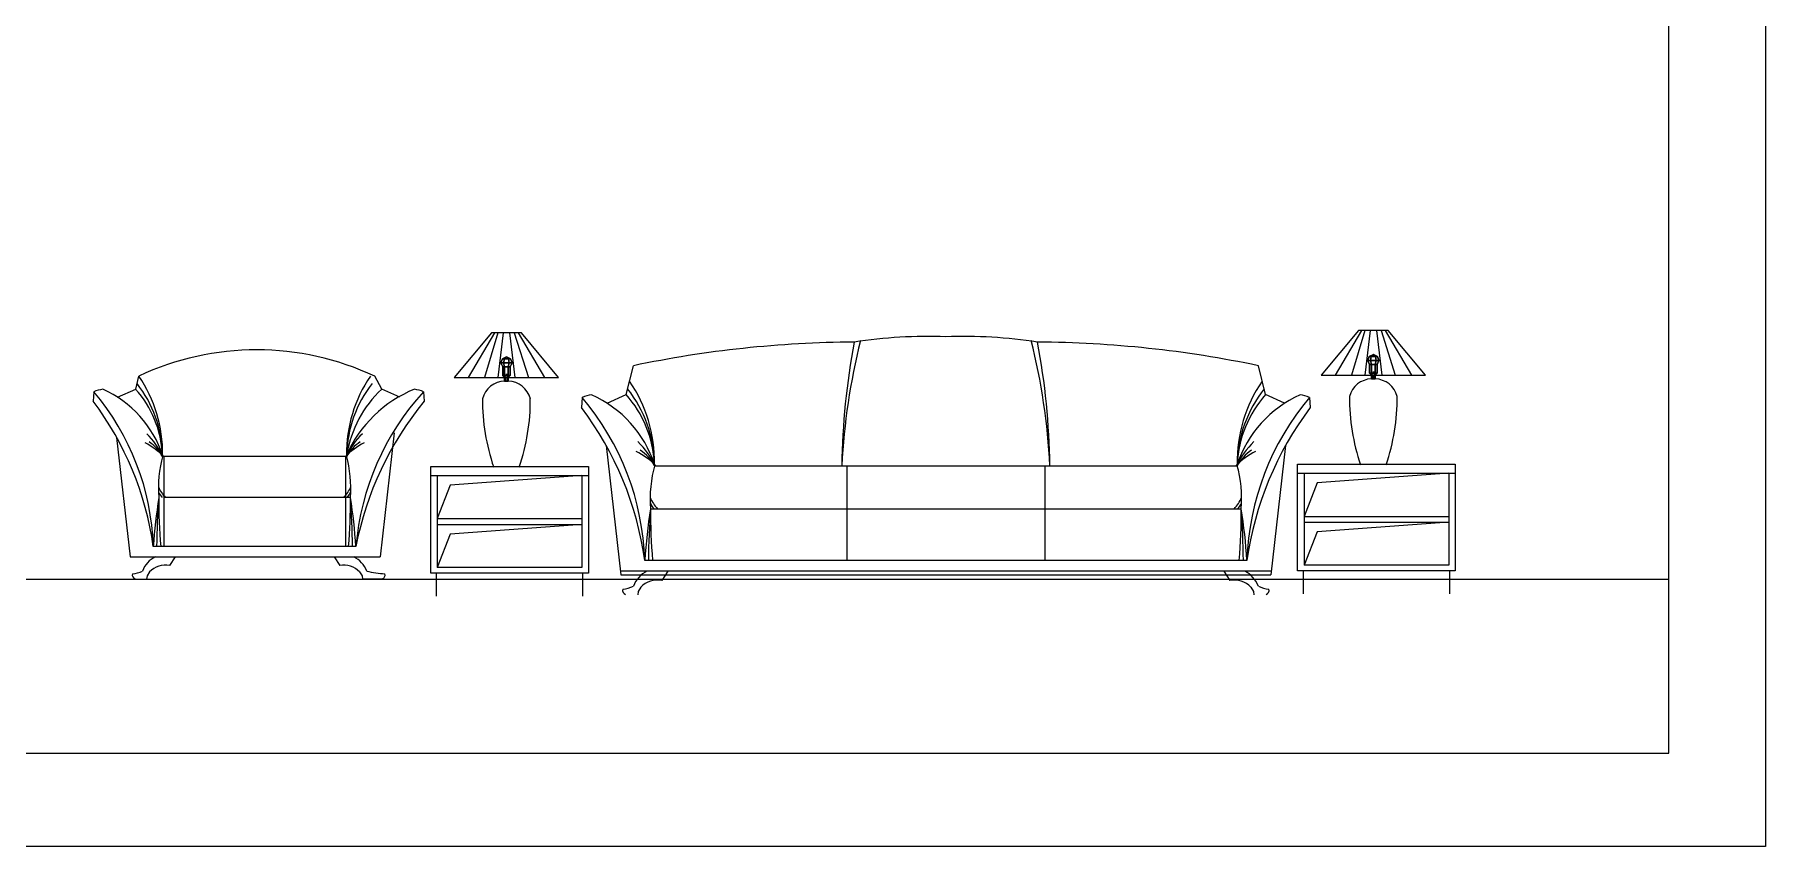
# Model space of a CAD drawing. Header units: inches. Extents: x 11 to 53.5, y 7.4 to 32.2.
# Drawn here: x 47.48 to 53.52, y 7.36 to 10.19 of the extents above; entities that cross this region are included whole.
import ezdxf

# ---------------------------------------------------------------- set-up
doc = ezdxf.new("R2010")
doc.units = ezdxf.units.IN
doc.header["$MEASUREMENT"] = 0
for name, color, linetype in [('02', 2, 'Continuous'), ('1', 1, 'Continuous'), ('kadrbm', 4, 'Continuous')]:
    doc.layers.add(name, color=color, linetype=linetype)

# ---------------------------------------------------------------- blocks, each defined once
blk = doc.blocks.new('kadrbm')
at = {"layer": 'kadrbm', "color": 4}
blk.add_lwpolyline([(0, 0), (0, 24.7972), (21, 24.7972), (21, 0), (0, 0)], close=True, dxfattribs=at)
blk.add_lwpolyline([(20.6631, 0.3257), (20.6631, 24.4603), (0.3369, 24.4603), (0.3369, 0.3257), (20.6631, 0.3257)], dxfattribs=at)

msp = doc.modelspace()

# ---------------------------------------------------------------- linework, layer by layer
at = {"layer": '02'}
for p, q in [((49.0782, 9.1491, 0.384), (48.9481, 8.9931, 0.384)), ((49.0888, 9.1491), (48.997, 8.9931)), ((49.1, 9.1491), (49.0537, 8.9931)), ((49.1822, 9.1491, 0.384), (49.0782, 9.1491, 0.384)), ((49.1191, 9.1491), (49.1007, 8.9931)), ((49.1411, 9.1491), (49.1597, 8.9931)), ((49.1571, 9.1491), (49.2067, 8.9931)), ((49.1716, 9.1491), (49.2634, 8.9931)), ((49.3123, 8.9931, 0.384), (49.1822, 9.1491, 0.384)), ((52.1022, 9.1571, 0.384), (51.9721, 9.0011, 0.384)), ((52.1128, 9.1571), (52.021, 9.0011)), ((52.124, 9.1571), (52.0777, 9.0011)), ((52.2062, 9.1571, 0.384), (52.1022, 9.1571, 0.384)), ((52.1431, 9.1571), (52.1247, 9.0011)), ((52.1651, 9.1571), (52.1837, 9.0011)), ((52.1811, 9.1571), (52.2307, 9.0011)), ((52.1956, 9.1571), (52.2874, 9.0011)), ((52.3363, 9.0011, 0.384), (52.2062, 9.1571, 0.384)), ((47.8369, 8.9527), (47.848, 8.9975)), ((48.6951, 8.9527), (48.6709, 8.9973)), ((49.5481, 8.9331), (49.5731, 9.0341)), ((51.7781, 8.9331), (51.7531, 9.0341)), ((51.9721, 9.0011, 0.384), (52.3363, 9.0011, 0.384)), ((47.6908, 8.9434), (47.6886, 8.9099)), ((47.7736, 8.9241), (47.8369, 8.9527)), ((48.7584, 8.9241), (48.6951, 8.9527)), ((48.8412, 8.9434), (48.8434, 8.9099)), ((48.9481, 8.9931, 0.384), (49.3123, 8.9931, 0.384)), ((49.3944, 8.9233), (49.3921, 8.8881)), ((49.4815, 8.903), (49.5481, 8.9331)), ((51.8446, 8.903), (51.7781, 8.9331)), ((51.9317, 8.9233), (51.9341, 8.8881)), ((47.7705, 8.7841), (47.8175, 8.3673)), ((48.7388, 8.7994), (48.6901, 8.3673)), ((49.4783, 8.7557), (49.5291, 8.3051)), ((51.8479, 8.7557), (51.7971, 8.3051)), ((47.9349, 8.717), (47.9349, 8.4034)), ((48.5733, 8.717), (47.9349, 8.717)), ((48.5687, 8.717), (48.5687, 8.4034)), ((48.8661, 8.6821), (49.4161, 8.6821)), ((48.8661, 8.3101), (48.8661, 8.6821)), ((48.8661, 8.6511), (49.4161, 8.6511)), ((48.8891, 8.6511), (48.8891, 8.3301)), ((49.3931, 8.6511), (48.9341, 8.6171)), ((49.3931, 8.6511), (49.3931, 8.3301)), ((49.4161, 8.6821), (49.4161, 8.3101)), ((49.6463, 8.6851), (51.6798, 8.6851)), ((50.3181, 8.6851), (50.3181, 8.3551)), ((51.0081, 8.6851), (51.0081, 8.3551)), ((51.8901, 8.3181), (51.8901, 8.6901)), ((51.8901, 8.6901), (52.4401, 8.6901)), ((51.8901, 8.6591), (52.4401, 8.6591)), ((51.9131, 8.6591), (51.9131, 8.3381)), ((52.4171, 8.6591), (51.9581, 8.6251)), ((52.4171, 8.6591), (52.4171, 8.3381)), ((52.4401, 8.6901), (52.4401, 8.3181)), ((48.5859, 8.5745), (47.9349, 8.5745)), ((48.9341, 8.6171), (48.8891, 8.5006)), ((51.9581, 8.6251), (51.9131, 8.5086)), ((49.6331, 8.5351), (51.6931, 8.5351)), ((48.8891, 8.5006), (49.3931, 8.5006)), ((48.8891, 8.4806), (49.3931, 8.4806)), ((49.3931, 8.4806), (48.9341, 8.4466)), ((51.9131, 8.5086), (52.4171, 8.5086)), ((51.9131, 8.4886), (52.4171, 8.4886)), ((51.9581, 8.4546), (51.9131, 8.3381)), ((52.4171, 8.4886), (51.9581, 8.4546)), ((48.6051, 8.4034), (47.8984, 8.4034)), ((48.9341, 8.4466), (48.8891, 8.3301)), ((47.8175, 8.3673), (48.6901, 8.3673)), ((47.9746, 8.3673), (47.9547, 8.3369)), ((48.5289, 8.3673), (48.5488, 8.3369)), ((51.7133, 8.3551), (49.6128, 8.3551)), ((52.4171, 8.3381), (51.9131, 8.3381)), ((47.835, 8.2903), (47.8751, 8.2893)), ((47.835, 8.2903), (47.835, 8.2898)), ((47.8768, 8.3007), (47.8751, 8.2893)), ((47.8853, 8.315), (47.8768, 8.3007)), ((48.6182, 8.315), (48.6267, 8.3007)), ((48.6267, 8.3007), (48.6285, 8.2893)), ((48.697, 8.2903), (48.6285, 8.2893)), ((49.4161, 8.3101), (48.8661, 8.3101)), ((48.8861, 8.2301), (48.8861, 8.3101)), ((49.3931, 8.3301), (48.8891, 8.3301)), ((49.3961, 8.3101), (49.3961, 8.2301)), ((51.7984, 8.3171), (49.5277, 8.3171)), ((49.5291, 8.3051), (51.7971, 8.3051)), ((49.693, 8.3171), (49.6721, 8.2851)), ((51.6331, 8.3171), (51.6541, 8.2851)), ((52.4401, 8.3181), (51.8901, 8.3181)), ((51.9101, 8.2381), (51.9101, 8.3181)), ((52.4201, 8.3181), (52.4201, 8.2381)), ((49.5901, 8.2471), (49.5883, 8.2351)), ((49.5991, 8.2621), (49.5901, 8.2471)), ((51.7271, 8.2621), (51.7361, 8.2471)), ((51.7361, 8.2471), (51.7379, 8.2351))]:
    msp.add_line(p, q, dxfattribs=at)
for centre, radius, start, end in [((52.5453, 8.5742), 2.2478, 165.90492, 177.17219), ((50.6008, 7.4585), 1.6778, 87.87327, 98.8366), ((50.7253, 7.4585), 1.6778, 81.1634, 92.12673), ((48.7808, 8.5742), 2.2478, 2.82781, 14.09508), ((48.2592, 8.1248), 0.9648, 64.7382, 115.22729), ((50.3664, 5.2522), 3.8642, 90.34613, 101.84739), ((52.825, 8.6521), 2.525, 169.40543, 179.25107), ((50.9597, 5.2522), 3.8642, 78.15261, 89.65387), ((48.5011, 8.6521), 2.525, 0.74893, 10.59457), ((47.459, 8.7305), 0.4718, 359.05265, 34.4749), ((49.0445, 8.7305), 0.4718, 145.5251, 180.94735), ((47.7526, 8.7819), 0.1729, 100.15427, 110.93856), ((47.0198, 8.3756), 0.879, 1.81415, 40.2407), ((47.5628, 8.5976), 0.3887, 18.41131, 65.79604), ((47.5584, 8.7055), 0.3723, 2.83529, 41.6016), ((47.5185, 8.7164), 0.4119, 1.03918, 38.32756), ((48.9732, 8.5465), 0.4373, 111.92943, 156.5661), ((48.9851, 8.7164), 0.4119, 141.67244, 178.96082), ((48.9762, 8.656), 0.4087, 133.45043, 170.43714), ((49.5133, 8.328), 0.9113, 137.51989, 175.25368), ((48.7794, 8.7819), 0.1729, 69.06144, 79.84573), ((49.1262, 8.8979, 0.384), 0.0822, 91.73814, 165.06774), ((49.1342, 8.8979, 0.384), 0.0822, 14.93226, 88.26186), ((49.2131, 8.6845), 0.4334, 1.03918, 38.32756), ((49.1505, 8.6992), 0.4964, 359.05265, 34.4749), ((52.1756, 8.6992), 0.4964, 145.5251, 180.94735), ((52.1131, 8.6845), 0.4334, 141.67244, 178.96082), ((52.1502, 8.9059, 0.384), 0.0822, 91.73814, 165.06774), ((52.1582, 8.9059, 0.384), 0.0822, 14.93226, 88.26186), ((46.8141, 8.2511), 1.095, 7.9974, 36.99585), ((49.7249, 8.186), 1.1407, 140.60475, 169.01269), ((49.766, 8.9136, 0.384), 0.7192, 179.55966, 198.93893), ((48.4944, 8.9136, 0.384), 0.7192, 341.06107, 0.44034), ((48.4719, 8.1948), 1.1521, 7.9974, 36.99585), ((49.4594, 8.7534), 0.1819, 100.15427, 110.93856), ((48.6884, 8.3258), 0.9249, 1.81415, 40.2407), ((49.2597, 8.5595), 0.4089, 18.41131, 65.79604), ((49.2551, 8.673), 0.3918, 2.83529, 41.6016), ((52.0665, 8.5595), 0.4089, 114.20396, 161.58869), ((52.071, 8.673), 0.3918, 138.3984, 177.16471), ((52.6377, 8.3258), 0.9249, 139.7593, 178.18585), ((52.8542, 8.1948), 1.1521, 143.00415, 172.0026), ((51.8667, 8.7534), 0.1819, 69.06144, 79.84573), ((52.79, 8.9216, 0.384), 0.7192, 179.55966, 198.93893), ((51.5184, 8.9216, 0.384), 0.7192, 341.06107, 0.44034), ((47.7605, 8.5475), 0.2432, 44.21028, 63.21322), ((47.6648, 8.5847), 0.2992, 26.24791, 45.15617), ((47.8047, 8.6486), 0.1433, 28.51368, 56.65809), ((48.743, 8.5475), 0.2432, 116.78678, 135.78972), ((48.8387, 8.5847), 0.2992, 134.84383, 153.75209), ((48.6989, 8.6486), 0.1433, 123.34191, 151.48632), ((49.367, 8.5459), 0.3149, 26.24791, 45.15617), ((51.9591, 8.5459), 0.3149, 134.84383, 153.75209), ((48.3291, 8.609), 0.4129, 164.34513, 184.7913), ((48.1744, 8.609), 0.4129, 355.2087, 15.65487), ((49.4677, 8.5067), 0.2559, 44.21028, 63.21322), ((49.5142, 8.6131), 0.1508, 28.51368, 56.65809), ((51.8584, 8.5067), 0.2559, 116.78678, 135.78972), ((51.812, 8.6131), 0.1508, 123.34191, 151.48632), ((50.066, 8.5714), 0.4345, 164.34513, 184.7913), ((51.2601, 8.5714), 0.4345, 355.2087, 15.65487), ((49.6085, 8.2975), 1.7133, 170.69754, 176.45691), ((50.3774, 8.3806), 2.4674, 175.49305, 179.47023), ((48.0306, 8.6605), 0.1245, 203.24544, 223.76296), ((47.993, 8.6312), 0.0853, 206.33516, 221.68508), ((49.4792, 8.5488), 1.5617, 179.05841, 185.3424), ((48.473, 8.6605), 0.1245, 316.23704, 336.75456), ((48.5105, 8.6312), 0.0853, 318.31492, 333.66484), ((47.0244, 8.5488), 1.5617, 354.6576, 0.94159), ((46.1261, 8.3806), 2.4674, 0.52977, 4.50695), ((46.8951, 8.2975), 1.7133, 3.54309, 9.30246), ((49.7519, 8.6257), 0.131, 203.24544, 223.76296), ((51.5742, 8.6257), 0.131, 316.23704, 336.75456), ((51.4121, 8.2437), 1.8028, 170.69754, 176.45691), ((52.2212, 8.3311), 2.5961, 175.49305, 179.47023), ((49.7123, 8.5948), 0.0898, 206.33516, 221.68508), ((51.2761, 8.5081), 1.6432, 179.05841, 185.3424), ((51.6138, 8.5948), 0.0898, 318.31492, 333.66484), ((50.0501, 8.5081), 1.6432, 354.6576, 0.94159), ((49.914, 8.2437), 1.8028, 3.54309, 9.30246), ((49.105, 8.3311), 2.5961, 0.52977, 4.50695), ((47.9453, 8.2859), 0.0905, 115.89456, 159.31204), ((47.9401, 8.2624), 0.0759, 78.85513, 136.12087), ((48.5635, 8.2624), 0.0759, 43.87913, 101.14487), ((48.5583, 8.2859), 0.0905, 20.68796, 64.10544), ((47.8396, 8.3042), 0.0147, 163.76363, 251.75345), ((47.8193, 8.4011), 0.093, 273.83101, 296.41699), ((48.717, 8.5966), 0.2884, 255.10154, 267.91369), ((48.6924, 8.3042), 0.0147, 288.24655, 16.23637), ((49.6621, 8.2315), 0.0952, 115.89456, 159.31204), ((49.6566, 8.2067), 0.0799, 78.85513, 136.12087), ((51.6695, 8.2067), 0.0799, 43.87913, 101.14487), ((51.664, 8.2315), 0.0952, 20.68796, 64.10544), ((49.5509, 8.2508), 0.0155, 163.76363, 251.75345), ((49.5295, 8.3527), 0.0979, 273.83101, 296.41699), ((51.7966, 8.3527), 0.0979, 243.58301, 266.16899), ((51.7752, 8.2508), 0.0155, 288.24655, 16.23637)]:
    msp.add_arc(centre, radius, start, end, dxfattribs=at)
for points in [[(49.1162, 9.0586, 0.384), (49.1107, 9.0444, 0.384), (49.1205, 9.0444, 0.3671), (49.1232, 9.0586, 0.3718)], [(49.1232, 9.0586, 0.3962), (49.1205, 9.0444, 0.4009), (49.1107, 9.0444, 0.384), (49.1162, 9.0586, 0.384)], [(49.1302, 9.0646, 0.384), (49.1162, 9.0586, 0.384), (49.1232, 9.0586, 0.3718), (49.1302, 9.0646, 0.384)], [(49.1302, 9.0646, 0.384), (49.1232, 9.0586, 0.3962), (49.1162, 9.0586, 0.384), (49.1302, 9.0646, 0.384)], [(49.1232, 9.0586, 0.3718), (49.1205, 9.0444, 0.3671), (49.1399, 9.0444, 0.3671), (49.1372, 9.0586, 0.3718)], [(49.1372, 9.0586, 0.3962), (49.1399, 9.0444, 0.4009), (49.1205, 9.0444, 0.4009), (49.1232, 9.0586, 0.3962)], [(49.1302, 9.0646, 0.384), (49.1232, 9.0586, 0.3718), (49.1372, 9.0586, 0.3718), (49.1302, 9.0646, 0.384)], [(49.1302, 9.0646, 0.384), (49.1372, 9.0586, 0.3962), (49.1232, 9.0586, 0.3962), (49.1302, 9.0646, 0.384)], [(49.1302, 9.0646, 0.384), (49.1372, 9.0586, 0.3718), (49.1443, 9.0586, 0.384), (49.1302, 9.0646, 0.384)], [(49.1302, 9.0646, 0.384), (49.1443, 9.0586, 0.384), (49.1372, 9.0586, 0.3962), (49.1302, 9.0646, 0.384)], [(49.1372, 9.0586, 0.3718), (49.1399, 9.0444, 0.3671), (49.1497, 9.0444, 0.384), (49.1443, 9.0586, 0.384)], [(49.1443, 9.0586, 0.384), (49.1497, 9.0444, 0.384), (49.1399, 9.0444, 0.4009), (49.1372, 9.0586, 0.3962)], [(52.1472, 9.0666, 0.3962), (52.1445, 9.0524, 0.4009), (52.1347, 9.0524, 0.384), (52.1402, 9.0666, 0.384)], [(52.1402, 9.0666, 0.384), (52.1347, 9.0524, 0.384), (52.1445, 9.0524, 0.3671), (52.1472, 9.0666, 0.3718)], [(52.1542, 9.0726, 0.384), (52.1472, 9.0666, 0.3962), (52.1402, 9.0666, 0.384), (52.1542, 9.0726, 0.384)], [(52.1542, 9.0726, 0.384), (52.1402, 9.0666, 0.384), (52.1472, 9.0666, 0.3718), (52.1542, 9.0726, 0.384)], [(52.1612, 9.0666, 0.3962), (52.1639, 9.0524, 0.4009), (52.1445, 9.0524, 0.4009), (52.1472, 9.0666, 0.3962)], [(52.1472, 9.0666, 0.3718), (52.1445, 9.0524, 0.3671), (52.1639, 9.0524, 0.3671), (52.1612, 9.0666, 0.3718)], [(52.1542, 9.0726, 0.384), (52.1612, 9.0666, 0.3962), (52.1472, 9.0666, 0.3962), (52.1542, 9.0726, 0.384)], [(52.1542, 9.0726, 0.384), (52.1472, 9.0666, 0.3718), (52.1612, 9.0666, 0.3718), (52.1542, 9.0726, 0.384)], [(52.1542, 9.0726, 0.384), (52.1683, 9.0666, 0.384), (52.1612, 9.0666, 0.3962), (52.1542, 9.0726, 0.384)], [(52.1542, 9.0726, 0.384), (52.1612, 9.0666, 0.3718), (52.1683, 9.0666, 0.384), (52.1542, 9.0726, 0.384)], [(52.1683, 9.0666, 0.384), (52.1737, 9.0524, 0.384), (52.1639, 9.0524, 0.4009), (52.1612, 9.0666, 0.3962)], [(52.1612, 9.0666, 0.3718), (52.1639, 9.0524, 0.3671), (52.1737, 9.0524, 0.384), (52.1683, 9.0666, 0.384)], [(49.1107, 9.0444, 0.384), (49.1172, 9.0306, 0.384), (49.1237, 9.0306, 0.3727), (49.1205, 9.0444, 0.3671)], [(49.1205, 9.0444, 0.4009), (49.1237, 9.0306, 0.3953), (49.1172, 9.0306, 0.384), (49.1107, 9.0444, 0.384)], [(49.1172, 9.0306, 0.384), (49.1172, 8.9996, 0.384), (49.1237, 8.9996, 0.3727), (49.1237, 9.0306, 0.3727)], [(49.1237, 9.0306, 0.3953), (49.1237, 8.9996, 0.3953), (49.1172, 8.9996, 0.384), (49.1172, 9.0306, 0.384)], [(49.1172, 8.9996, 0.384), (49.1237, 8.9931, 0.384), (49.127, 8.9931, 0.3784), (49.1237, 8.9996, 0.3727)], [(49.1237, 8.9996, 0.3953), (49.127, 8.9931, 0.3896), (49.1237, 8.9931, 0.384), (49.1172, 8.9996, 0.384)], [(49.1205, 9.0444, 0.3671), (49.1237, 9.0306, 0.3727), (49.1367, 9.0306, 0.3727), (49.1399, 9.0444, 0.3671)], [(49.1399, 9.0444, 0.4009), (49.1367, 9.0306, 0.3953), (49.1237, 9.0306, 0.3953), (49.1205, 9.0444, 0.4009)], [(49.1237, 9.0306, 0.3727), (49.1237, 8.9996, 0.3727), (49.1367, 8.9996, 0.3727), (49.1367, 9.0306, 0.3727)], [(49.1367, 9.0306, 0.3953), (49.1367, 8.9996, 0.3953), (49.1237, 8.9996, 0.3953), (49.1237, 9.0306, 0.3953)], [(49.1237, 8.9996, 0.3727), (49.127, 8.9931, 0.3784), (49.1335, 8.9931, 0.3784), (49.1367, 8.9996, 0.3727)], [(49.1367, 8.9996, 0.3953), (49.1335, 8.9931, 0.3896), (49.127, 8.9931, 0.3896), (49.1237, 8.9996, 0.3953)], [(49.1302, 8.9996, 0.371), (49.1302, 9.0061, 0.371), (49.1302, 9.0061, 0.2149), (49.1302, 8.9996, 0.2101)], [(49.1302, 8.9996, 0.397), (49.1302, 9.0061, 0.397), (49.1302, 9.0061, 0.5531), (49.1302, 8.9996, 0.5579)], [(49.1367, 8.9996, 0.3727), (49.1335, 8.9931, 0.3784), (49.1367, 8.9931, 0.384), (49.1432, 8.9996, 0.384)], [(49.1432, 8.9996, 0.384), (49.1367, 8.9931, 0.384), (49.1335, 8.9931, 0.3896), (49.1367, 8.9996, 0.3953)], [(49.1399, 9.0444, 0.3671), (49.1367, 9.0306, 0.3727), (49.1432, 9.0306, 0.384), (49.1497, 9.0444, 0.384)], [(49.1497, 9.0444, 0.384), (49.1432, 9.0306, 0.384), (49.1367, 9.0306, 0.3953), (49.1399, 9.0444, 0.4009)], [(49.1367, 9.0306, 0.3727), (49.1367, 8.9996, 0.3727), (49.1432, 8.9996, 0.384), (49.1432, 9.0306, 0.384)], [(49.1432, 9.0306, 0.384), (49.1432, 8.9996, 0.384), (49.1367, 8.9996, 0.3953), (49.1367, 9.0306, 0.3953)], [(52.1445, 9.0524, 0.4009), (52.1477, 9.0386, 0.3953), (52.1412, 9.0386, 0.384), (52.1347, 9.0524, 0.384)], [(52.1347, 9.0524, 0.384), (52.1412, 9.0386, 0.384), (52.1477, 9.0386, 0.3727), (52.1445, 9.0524, 0.3671)], [(52.1477, 9.0386, 0.3953), (52.1477, 9.0076, 0.3953), (52.1412, 9.0076, 0.384), (52.1412, 9.0386, 0.384)], [(52.1412, 9.0386, 0.384), (52.1412, 9.0076, 0.384), (52.1477, 9.0076, 0.3727), (52.1477, 9.0386, 0.3727)], [(52.1477, 9.0076, 0.3953), (52.151, 9.0011, 0.3896), (52.1477, 9.0011, 0.384), (52.1412, 9.0076, 0.384)], [(52.1412, 9.0076, 0.384), (52.1477, 9.0011, 0.384), (52.151, 9.0011, 0.3784), (52.1477, 9.0076, 0.3727)], [(52.1639, 9.0524, 0.4009), (52.1607, 9.0386, 0.3953), (52.1477, 9.0386, 0.3953), (52.1445, 9.0524, 0.4009)], [(52.1445, 9.0524, 0.3671), (52.1477, 9.0386, 0.3727), (52.1607, 9.0386, 0.3727), (52.1639, 9.0524, 0.3671)], [(52.1607, 9.0386, 0.3953), (52.1607, 9.0076, 0.3953), (52.1477, 9.0076, 0.3953), (52.1477, 9.0386, 0.3953)], [(52.1477, 9.0386, 0.3727), (52.1477, 9.0076, 0.3727), (52.1607, 9.0076, 0.3727), (52.1607, 9.0386, 0.3727)], [(52.1607, 9.0076, 0.3953), (52.1575, 9.0011, 0.3896), (52.151, 9.0011, 0.3896), (52.1477, 9.0076, 0.3953)], [(52.1477, 9.0076, 0.3727), (52.151, 9.0011, 0.3784), (52.1575, 9.0011, 0.3784), (52.1607, 9.0076, 0.3727)], [(52.151, 9.0011, 0.3896), (52.151, 8.9881, 0.3896), (52.1477, 8.9881, 0.384), (52.1477, 9.0011, 0.384)], [(52.1477, 9.0011, 0.384), (52.1477, 8.9881, 0.384), (52.151, 8.9881, 0.3784), (52.151, 9.0011, 0.3784)], [(52.1575, 9.0011, 0.3896), (52.1575, 8.9881, 0.3896), (52.151, 8.9881, 0.3896), (52.151, 9.0011, 0.3896)], [(52.151, 9.0011, 0.3784), (52.151, 8.9881, 0.3784), (52.1575, 8.9881, 0.3784), (52.1575, 9.0011, 0.3784)], [(52.1542, 9.0076, 0.371), (52.1542, 9.0141, 0.371), (52.1542, 9.0141, 0.2149), (52.1542, 9.0076, 0.2101)], [(52.1542, 9.0076, 0.397), (52.1542, 9.0141, 0.397), (52.1542, 9.0141, 0.5531), (52.1542, 9.0076, 0.5579)], [(52.1672, 9.0076, 0.384), (52.1607, 9.0011, 0.384), (52.1575, 9.0011, 0.3896), (52.1607, 9.0076, 0.3953)], [(52.1607, 9.0076, 0.3727), (52.1575, 9.0011, 0.3784), (52.1607, 9.0011, 0.384), (52.1672, 9.0076, 0.384)], [(52.1607, 9.0011, 0.384), (52.1607, 8.9881, 0.384), (52.1575, 8.9881, 0.3896), (52.1575, 9.0011, 0.3896)], [(52.1575, 9.0011, 0.3784), (52.1575, 8.9881, 0.3784), (52.1607, 8.9881, 0.384), (52.1607, 9.0011, 0.384)], [(52.1737, 9.0524, 0.384), (52.1672, 9.0386, 0.384), (52.1607, 9.0386, 0.3953), (52.1639, 9.0524, 0.4009)], [(52.1639, 9.0524, 0.3671), (52.1607, 9.0386, 0.3727), (52.1672, 9.0386, 0.384), (52.1737, 9.0524, 0.384)], [(52.1672, 9.0386, 0.384), (52.1672, 9.0076, 0.384), (52.1607, 9.0076, 0.3953), (52.1607, 9.0386, 0.3953)], [(52.1607, 9.0386, 0.3727), (52.1607, 9.0076, 0.3727), (52.1672, 9.0076, 0.384), (52.1672, 9.0386, 0.384)], [(49.1237, 8.9931, 0.384), (49.1237, 8.9801, 0.384), (49.127, 8.9801, 0.3784), (49.127, 8.9931, 0.3784)], [(49.127, 8.9931, 0.3896), (49.127, 8.9801, 0.3896), (49.1237, 8.9801, 0.384), (49.1237, 8.9931, 0.384)], [(49.127, 8.9931, 0.3784), (49.127, 8.9801, 0.3784), (49.1335, 8.9801, 0.3784), (49.1335, 8.9931, 0.3784)], [(49.1335, 8.9931, 0.3896), (49.1335, 8.9801, 0.3896), (49.127, 8.9801, 0.3896), (49.127, 8.9931, 0.3896)], [(49.1335, 8.9931, 0.3784), (49.1335, 8.9801, 0.3784), (49.1367, 8.9801, 0.384), (49.1367, 8.9931, 0.384)], [(49.1367, 8.9931, 0.384), (49.1367, 8.9801, 0.384), (49.1335, 8.9801, 0.3896), (49.1335, 8.9931, 0.3896)]]:
    msp.add_3dface(points, dxfattribs=at)
at = {"layer": '1'}
msp.add_line((32.8586, 8.2893), (53.1849, 8.2893), dxfattribs=at)

# ---------------------------------------------------------------- block references
at = {"layer": 'kadrbm'}
msp.add_blockref('kadrbm', (32.5217, 7.3575), dxfattribs=at)

doc.saveas('drawing.dxf')
